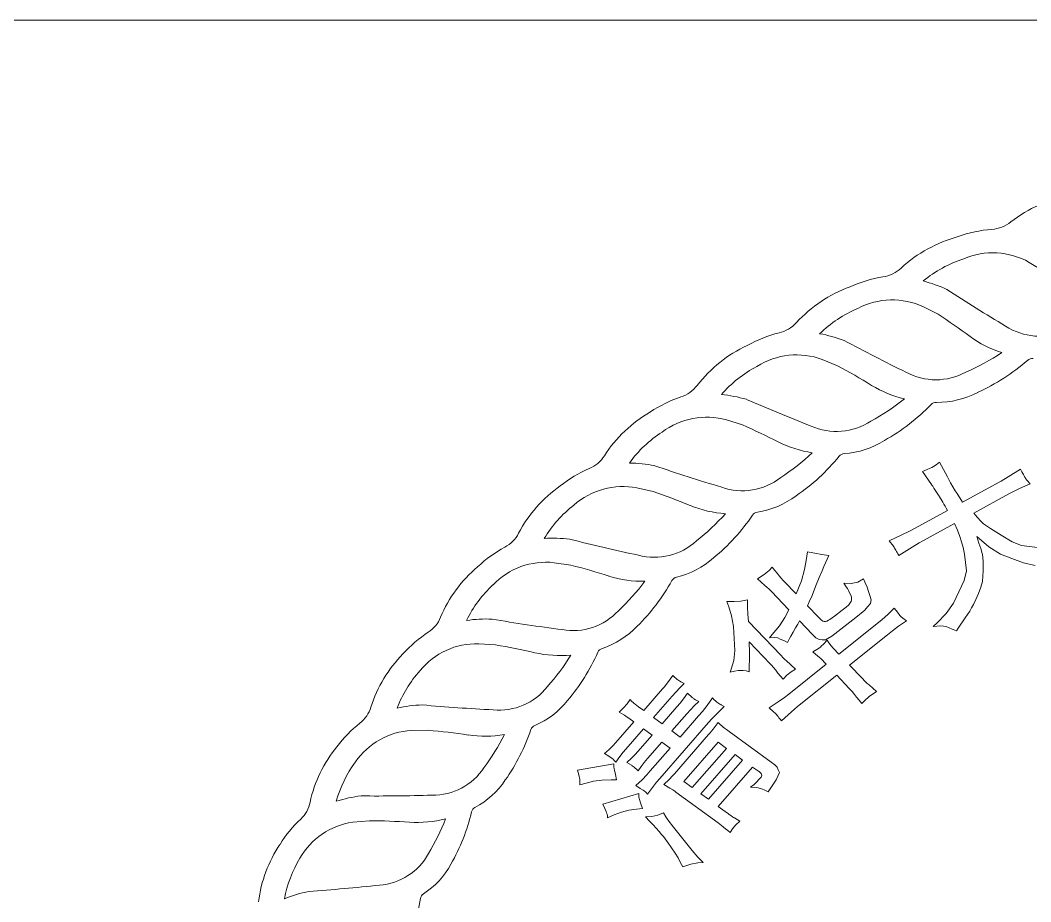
# Model space of a CAD drawing. Header units: millimetres. Extents: x 5 to 599, y 5 to 425.
# Drawn here: x 553.87 to 562.05, y 257.73 to 264.87 of the extents above; entities that cross this region are included whole.
import ezdxf

# ---------------------------------------------------------------- set-up
doc = ezdxf.new("R2010")
doc.units = ezdxf.units.MM
doc.linetypes.add('XKITLINE00', pattern=[0])
doc.layers.add('OtherObjectType', color=1, linetype='Continuous', lineweight=0)

# ---------------------------------------------------------------- blocks, each defined once
blk = doc.blocks.new('*A3')
at = {"layer": 'OtherObjectType', "color": 7, "linetype": 'XKITLINE00', "lineweight": 0}
blk.add_line((539.9, 264.8665), (593.9691, 264.8665), dxfattribs=at)
at = {"layer": 'OtherObjectType', "color": 6, "linetype": 'XKITLINE00', "lineweight": 0}
for p, q in [((562.0329, 262.9074), (562.1459, 262.8379)), ((561.1762, 262.5479), (561.2955, 262.4876)), ((560.3572, 262.1216), (560.4817, 262.071)), ((559.582, 261.6318), (559.7109, 261.5913)), ((561.2787, 261.2692), (561.3066, 261.2904)), ((561.3066, 261.2904), (561.3066, 261.2904)), ((561.3066, 261.2904), (561.3709, 261.172)), ((561.169, 261.2152), (561.2053, 261.23)), ((561.2413, 261.1104), (561.169, 261.2152)), ((561.169, 261.2152), (561.169, 261.2152)), ((561.2053, 261.23), (561.2305, 261.2408)), ((561.2305, 261.2408), (561.2443, 261.2479)), ((561.2443, 261.2479), (561.2582, 261.2551)), ((561.2582, 261.2551), (561.2787, 261.2692)), ((561.861, 261.1717), (561.9618, 261.2338)), ((561.9618, 261.2338), (561.9727, 261.2136)), ((561.9727, 261.2136), (561.9809, 261.1988)), ((561.9809, 261.1988), (561.9857, 261.1894)), ((561.2447, 261.1052), (561.2413, 261.1104)), ((561.2413, 261.1104), (561.2413, 261.1104)), ((561.3709, 261.172), (561.3709, 261.172)), ((561.3709, 261.172), (561.3813, 261.151)), ((561.3813, 261.151), (561.3958, 261.1243)), ((561.3958, 261.1243), (561.4151, 261.0917)), ((561.4924, 260.9666), (561.7959, 261.1324)), ((561.7959, 261.1324), (561.8058, 261.1379)), ((561.7959, 261.1324), (561.7959, 261.1324)), ((561.8058, 261.1379), (561.861, 261.1717)), ((562.039, 261.1162), (561.9528, 261.0765)), ((561.9857, 261.1894), (561.991, 261.18)), ((561.991, 261.18), (561.9952, 261.172)), ((561.9952, 261.172), (561.999, 261.1655)), ((561.999, 261.1655), (562.0028, 261.1591)), ((562.0028, 261.1591), (562.0159, 261.1427)), ((562.0159, 261.1427), (562.039, 261.1162)), ((558.8565, 261.0823), (558.9888, 261.0522)), ((561.2511, 261.0953), (561.2447, 261.1052)), ((561.2604, 261.0811), (561.2511, 261.0953)), ((561.2931, 261.0312), (561.2604, 261.0811)), ((561.2604, 261.0811), (561.2604, 261.0811)), ((561.3162, 260.9947), (561.2931, 261.0312)), ((561.2931, 261.0312), (561.2931, 261.0312)), ((561.4151, 261.0917), (561.4341, 261.0592)), ((561.4341, 261.0592), (561.4482, 261.0362)), ((561.4482, 261.0362), (561.4572, 261.0226)), ((561.8676, 261.0335), (561.5838, 260.8784)), ((561.8957, 261.0488), (561.8676, 261.0335)), ((561.8676, 261.0335), (561.8676, 261.0335)), ((561.9528, 261.0765), (561.8957, 261.0488)), ((561.3323, 260.9682), (561.3162, 260.9947)), ((561.3419, 260.952), (561.3323, 260.9682)), ((561.3516, 260.9356), (561.3419, 260.952)), ((561.4572, 261.0226), (561.4572, 261.0226)), ((561.4572, 261.0226), (561.4924, 260.9666)), ((561.4924, 260.9666), (561.4924, 260.9666)), ((561.4924, 260.9666), (561.4924, 260.9666)), ((561.0796, 260.741), (561.3711, 260.9002)), ((561.361, 260.9184), (561.3516, 260.9356)), ((561.3711, 260.9002), (561.361, 260.9184)), ((561.3711, 260.9002), (561.3711, 260.9002)), ((561.5838, 260.8784), (561.5838, 260.8784)), ((561.5838, 260.8784), (561.5968, 260.8619)), ((561.4277, 260.7931), (561.1477, 260.6399)), ((561.4518, 260.7396), (561.4277, 260.7931)), ((561.4277, 260.7931), (561.4277, 260.7931)), ((561.5968, 260.8619), (561.6151, 260.8415)), ((561.6151, 260.8415), (561.6386, 260.8169)), ((561.6386, 260.8169), (561.6621, 260.7924)), ((561.6621, 260.7924), (561.718, 260.7532)), ((560.8998, 260.6535), (561.0023, 260.7022)), ((561.0023, 260.7022), (561.0623, 260.7315)), ((561.0623, 260.7315), (561.0796, 260.741)), ((561.0796, 260.741), (561.0796, 260.741)), ((561.4705, 260.6904), (561.4518, 260.7396)), ((561.718, 260.7532), (561.806, 260.6994)), ((561.806, 260.6994), (561.8941, 260.6456)), ((560.9326, 260.6113), (560.8998, 260.6535)), ((560.8998, 260.6535), (560.8998, 260.6535)), ((561.1419, 260.6368), (561.0852, 260.6021)), ((561.1477, 260.6399), (561.1419, 260.6368)), ((561.1477, 260.6399), (561.1477, 260.6399)), ((561.4842, 260.6456), (561.4705, 260.6904)), ((561.4978, 260.6009), (561.4842, 260.6456)), ((561.7047, 260.6065), (561.6089, 260.6892)), ((561.6089, 260.6892), (561.6171, 260.6611)), ((561.6171, 260.6611), (561.6252, 260.6359)), ((561.6252, 260.6359), (561.633, 260.6142)), ((561.8941, 260.6456), (561.9707, 260.6151)), ((560.2259, 260.4937), (560.2373, 260.5639)), ((560.2373, 260.5639), (560.2373, 260.5639)), ((560.2373, 260.5639), (560.2964, 260.5529)), ((560.2964, 260.5529), (560.3538, 260.5437)), ((560.3538, 260.5437), (560.4093, 260.5366)), ((560.4093, 260.5366), (560.3699, 260.4475)), ((560.4093, 260.5366), (560.4093, 260.5366)), ((560.9346, 260.6083), (560.9326, 260.6113)), ((560.9326, 260.6113), (560.9326, 260.6113)), ((560.9382, 260.6025), (560.9346, 260.6083)), ((560.943, 260.5941), (560.9382, 260.6025)), ((560.948, 260.5856), (560.943, 260.5941)), ((560.9528, 260.5773), (560.948, 260.5856)), ((560.9581, 260.5688), (560.9528, 260.5773)), ((560.9629, 260.5604), (560.9581, 260.5688)), ((560.9693, 260.5494), (560.9629, 260.5604)), ((560.977, 260.5359), (560.9693, 260.5494)), ((561.0852, 260.6021), (560.977, 260.5359)), ((561.5087, 260.5452), (561.4978, 260.6009)), ((561.5167, 260.4784), (561.5087, 260.5452)), ((561.633, 260.6142), (561.6406, 260.5921)), ((561.6406, 260.5921), (561.6461, 260.5737)), ((561.6461, 260.5737), (561.6499, 260.5589)), ((561.6499, 260.5589), (561.6535, 260.5439)), ((561.6535, 260.5439), (561.6563, 260.5194)), ((561.7991, 260.5473), (561.7047, 260.6065)), ((561.8921, 260.5116), (561.7991, 260.5473)), ((561.9707, 260.6151), (562.0356, 260.6076)), ((562.0356, 260.6076), (562.1004, 260.6001)), ((558.1863, 260.4772), (558.321, 260.4577)), ((560.2144, 260.4215), (560.2259, 260.4937)), ((560.2259, 260.4937), (560.2259, 260.4937)), ((561.5245, 260.4116), (561.5167, 260.4784)), ((561.6563, 260.5194), (561.6585, 260.4853)), ((561.6585, 260.4853), (561.6607, 260.4513)), ((561.9853, 260.476), (561.8921, 260.5116)), ((562.0804, 260.4557), (561.9853, 260.476)), ((559.8332, 260.3467), (559.8864, 260.3809)), ((559.8864, 260.3809), (559.9262, 260.4128)), ((559.9262, 260.4128), (559.9529, 260.4421)), ((559.9529, 260.4421), (559.974, 260.4147)), ((559.974, 260.4147), (559.9927, 260.3913)), ((559.9927, 260.3913), (560.0087, 260.372)), ((560.0087, 260.372), (560.0244, 260.3526)), ((560.1881, 260.3316), (560.2144, 260.4215)), ((560.3553, 260.4123), (560.333, 260.3582)), ((560.3699, 260.4475), (560.3553, 260.4123)), ((560.3699, 260.4475), (560.3699, 260.4475)), ((561.5069, 260.3322), (561.5245, 260.4116)), ((561.6603, 260.4123), (561.6569, 260.3685)), ((561.6607, 260.4513), (561.6603, 260.4123)), ((559.8936, 260.2934), (559.8332, 260.3467)), ((559.8332, 260.3467), (559.8332, 260.3467)), ((559.9093, 260.2802), (559.8936, 260.2934)), ((559.8936, 260.2934), (559.8936, 260.2934)), ((560.0244, 260.3526), (560.0383, 260.3369)), ((560.0383, 260.3369), (560.0499, 260.3251)), ((560.0499, 260.3251), (560.0499, 260.3251)), ((560.0499, 260.3251), (560.1469, 260.224)), ((560.1469, 260.224), (560.1881, 260.3316)), ((560.333, 260.3582), (560.3038, 260.2853)), ((560.5513, 260.2824), (560.531, 260.3117)), ((560.531, 260.3117), (560.531, 260.3117)), ((560.531, 260.3117), (560.5907, 260.3093)), ((560.5907, 260.3093), (560.6441, 260.3208)), ((560.6441, 260.3208), (560.6911, 260.3467)), ((560.6911, 260.3467), (560.6911, 260.3467)), ((560.6911, 260.3467), (560.7054, 260.3141)), ((560.7054, 260.3141), (560.7054, 260.3141)), ((560.7054, 260.3141), (560.7196, 260.2789)), ((561.4635, 260.2404), (561.5069, 260.3322)), ((561.6539, 260.3248), (561.6418, 260.278)), ((561.6569, 260.3685), (561.6539, 260.3248)), ((559.9268, 260.2632), (559.9093, 260.2802)), ((559.9465, 260.2427), (559.9268, 260.2632)), ((560.0861, 260.097), (559.9465, 260.2427)), ((559.9465, 260.2427), (559.9465, 260.2427)), ((560.1469, 260.224), (560.1469, 260.224)), ((560.2745, 260.2124), (560.2524, 260.1602)), ((560.3038, 260.2853), (560.2745, 260.2124)), ((560.5605, 260.2688), (560.5513, 260.2824)), ((560.5513, 260.2824), (560.5513, 260.2824)), ((560.5696, 260.2525), (560.5605, 260.2688)), ((560.579, 260.2335), (560.5696, 260.2525)), ((560.5883, 260.2146), (560.579, 260.2335)), ((560.5933, 260.1994), (560.5883, 260.2146)), ((560.7196, 260.2789), (560.7323, 260.2444)), ((560.7323, 260.2444), (560.7431, 260.2105)), ((560.7431, 260.2105), (560.754, 260.1765)), ((561.4199, 260.1486), (561.4635, 260.2404)), ((561.6206, 260.228), (561.5995, 260.178)), ((561.6418, 260.278), (561.6206, 260.228)), ((559.5998, 260.1202), (559.5859, 260.1635)), ((559.5859, 260.1635), (559.5859, 260.1635)), ((559.5859, 260.1635), (559.6436, 260.1627)), ((559.6436, 260.1627), (559.6992, 260.1669)), ((559.6992, 260.1669), (559.7532, 260.1761)), ((559.7532, 260.1761), (559.7524, 260.1196)), ((560.2524, 260.1602), (560.2379, 260.1288)), ((560.2379, 260.1288), (560.2379, 260.1288)), ((560.2379, 260.1288), (560.3263, 260.0365)), ((560.5505, 260.1179), (560.5716, 260.1369)), ((560.5716, 260.1369), (560.5808, 260.1503)), ((560.5808, 260.1503), (560.5905, 260.1637)), ((560.5905, 260.1637), (560.5949, 260.1762)), ((560.5939, 260.1877), (560.5933, 260.1994)), ((560.5949, 260.1762), (560.5939, 260.1877)), ((560.7476, 260.1463), (560.7243, 260.1202)), ((560.754, 260.1765), (560.7476, 260.1463)), ((561.3608, 260.0654), (561.4199, 260.1486)), ((561.5812, 260.1397), (561.5657, 260.1128)), ((561.5995, 260.178), (561.5812, 260.1397)), ((559.6235, 260.0472), (559.5998, 260.1202)), ((559.5998, 260.1202), (559.5998, 260.1202)), ((559.6383, 259.962), (559.6235, 260.0472)), ((559.7524, 260.1196), (559.7548, 260.0612)), ((559.7548, 260.0612), (559.7599, 260.0011)), ((560.0555, 260.034), (560.0861, 260.097)), ((560.0861, 260.097), (560.0861, 260.097)), ((560.4197, 260.0178), (560.4565, 260.0451)), ((560.4565, 260.0451), (560.518, 260.093)), ((560.518, 260.093), (560.5505, 260.1179)), ((560.7008, 260.0939), (560.629, 260.034)), ((560.7243, 260.1202), (560.7008, 260.0939)), ((560.8424, 260.0176), (560.8888, 260.0592)), ((560.8888, 260.0592), (560.9388, 260.1084)), ((560.9388, 260.1084), (560.9543, 260.0898)), ((560.9543, 260.0898), (560.9653, 260.0762)), ((560.9653, 260.0762), (560.9723, 260.0675)), ((560.9723, 260.0675), (560.9796, 260.0588)), ((560.9796, 260.0588), (560.986, 260.051)), ((560.986, 260.051), (560.9916, 260.0443)), ((561.2865, 259.9907), (561.3608, 260.0654)), ((561.5504, 260.086), (561.5145, 260.0305)), ((561.5657, 260.1128), (561.5504, 260.086)), ((559.7599, 260.0011), (559.7599, 260.0011)), ((559.7599, 260.0011), (560.0212, 259.7284)), ((559.9507, 259.8961), (560.0104, 259.9671)), ((560.0104, 259.9671), (560.0555, 260.034)), ((560.1582, 259.9805), (560.1415, 259.95)), ((560.1719, 260.0078), (560.1582, 259.9805)), ((560.2793, 259.8956), (560.1719, 260.0078)), ((560.1719, 260.0078), (560.1719, 260.0078)), ((560.3263, 260.0365), (560.3263, 260.0365)), ((560.3263, 260.0365), (560.3474, 260.0146)), ((560.3474, 260.0146), (560.3631, 260.0034)), ((560.3631, 260.0034), (560.3735, 260.0024)), ((560.3735, 260.0024), (560.3842, 260.0014)), ((560.3842, 260.0014), (560.3954, 260.0043)), ((560.3954, 260.0043), (560.4075, 260.0111)), ((560.4075, 260.0111), (560.4197, 260.0178)), ((560.492, 259.7379), (560.7996, 259.9834)), ((560.629, 260.034), (560.5087, 259.9404)), ((560.7996, 259.9834), (560.8424, 260.0176)), ((560.7996, 259.9834), (560.7996, 259.9834)), ((560.9755, 259.9627), (560.9245, 259.9254)), ((561.0388, 260.0061), (560.9755, 259.9627)), ((560.9916, 260.0443), (560.9974, 260.0377)), ((560.9974, 260.0377), (561.0033, 260.0325)), ((561.0033, 260.0325), (561.0095, 260.0289)), ((561.0095, 260.0289), (561.0095, 260.0289)), ((561.0095, 260.0289), (561.0388, 260.0061)), ((561.0388, 260.0061), (561.0388, 260.0061)), ((561.2558, 259.9603), (561.2865, 259.9907)), ((561.317, 259.965), (561.2558, 259.9603)), ((561.2865, 259.9907), (561.2865, 259.9907)), ((561.3598, 259.9618), (561.317, 259.965)), ((561.5145, 260.0305), (561.4584, 259.9468)), ((559.644, 259.8649), (559.6383, 259.962)), ((559.9294, 259.8703), (559.9507, 259.8961)), ((559.9507, 259.8961), (559.9507, 259.8961)), ((560.1018, 259.882), (560.0913, 259.8647)), ((560.1216, 259.916), (560.1018, 259.882)), ((560.1415, 259.95), (560.1216, 259.916)), ((560.3054, 259.8685), (560.2793, 259.8956)), ((560.2793, 259.8956), (560.2793, 259.8956)), ((560.4334, 259.8814), (560.3828, 259.8524)), ((560.5087, 259.9404), (560.4334, 259.8814)), ((560.8854, 259.8942), (560.5776, 259.6487)), ((560.9245, 259.9254), (560.8854, 259.8942)), ((560.8854, 259.8942), (560.8854, 259.8942)), ((561.2558, 259.9603), (561.2558, 259.9603)), ((561.3849, 259.9511), (561.3598, 259.9618)), ((561.41, 259.9401), (561.3849, 259.9511)), ((561.4297, 259.9315), (561.41, 259.9401)), ((561.4442, 259.925), (561.4297, 259.9315)), ((561.4584, 259.9468), (561.4442, 259.925)), ((561.4442, 259.925), (561.4442, 259.925)), ((561.4584, 259.9468), (561.4584, 259.9468)), ((557.5765, 259.8211), (557.7125, 259.8124)), ((559.6494, 259.7678), (559.644, 259.8649)), ((559.9356, 259.6599), (559.7653, 259.8374)), ((559.7653, 259.8374), (559.7653, 259.8374)), ((559.7653, 259.8374), (559.7663, 259.8055)), ((559.7663, 259.8055), (559.7671, 259.7793)), ((559.9676, 259.8717), (559.9294, 259.8703)), ((559.9294, 259.8703), (559.9294, 259.8703)), ((559.9971, 259.8681), (559.9676, 259.8717)), ((560.0176, 259.8594), (559.9971, 259.8681)), ((560.0383, 259.8506), (560.0176, 259.8594)), ((560.0572, 259.8416), (560.0383, 259.8506)), ((560.075, 259.8324), (560.0572, 259.8416)), ((560.0907, 259.8642), (560.075, 259.8324)), ((560.075, 259.8324), (560.075, 259.8324)), ((560.0913, 259.8647), (560.0907, 259.8642)), ((560.0907, 259.8642), (560.0907, 259.8642)), ((560.3311, 259.8545), (560.3054, 259.8685)), ((560.3571, 259.8535), (560.3311, 259.8545)), ((560.342, 259.7942), (560.3488, 259.8005)), ((560.3488, 259.8005), (560.3675, 259.8188)), ((560.3828, 259.8524), (560.3571, 259.8535)), ((560.3675, 259.8188), (560.3966, 259.8493)), ((560.3966, 259.8493), (560.4103, 259.8298)), ((560.4103, 259.8298), (560.4205, 259.8158)), ((560.4205, 259.8158), (560.4276, 259.8072)), ((560.4276, 259.8072), (560.4342, 259.7986)), ((559.6413, 259.685), (559.6494, 259.7678)), ((559.7671, 259.7793), (559.7675, 259.7588)), ((559.7675, 259.7588), (559.7681, 259.7382)), ((559.7681, 259.7382), (559.7679, 259.7127)), ((560.0212, 259.7284), (560.0212, 259.7284)), ((560.0212, 259.7284), (560.0421, 259.7066)), ((560.2803, 259.7564), (560.3145, 259.7754)), ((560.3227, 259.7203), (560.2803, 259.7564)), ((560.2803, 259.7564), (560.2803, 259.7564)), ((560.3145, 259.7754), (560.335, 259.7879)), ((560.345, 259.7011), (560.3227, 259.7203)), ((560.3227, 259.7203), (560.3227, 259.7203)), ((560.3227, 259.7203), (560.3227, 259.7203)), ((560.335, 259.7879), (560.342, 259.7942)), ((560.4342, 259.7986), (560.4414, 259.7909)), ((560.4414, 259.7909), (560.4483, 259.7835)), ((560.4483, 259.7835), (560.4483, 259.7835)), ((560.4483, 259.7835), (560.492, 259.7379)), ((560.492, 259.7379), (560.492, 259.7379)), ((560.492, 259.7379), (560.492, 259.7379)), ((559.6199, 259.6166), (559.6413, 259.685)), ((559.7663, 259.6518), (559.7659, 259.6319)), ((559.7671, 259.6822), (559.7663, 259.6518)), ((559.7679, 259.7127), (559.7671, 259.6822)), ((559.9469, 259.6481), (559.9356, 259.6599)), ((559.9356, 259.6599), (559.9356, 259.6599)), ((559.9617, 259.6304), (559.9469, 259.6481)), ((560.0421, 259.7066), (560.057, 259.6919)), ((560.057, 259.6919), (560.0652, 259.6847)), ((560.0652, 259.6847), (560.0652, 259.6847)), ((560.0652, 259.6847), (560.1409, 259.6156)), ((560.0853, 259.4135), (560.3886, 259.6556)), ((560.3886, 259.6556), (560.345, 259.7011)), ((560.345, 259.7011), (560.345, 259.7011)), ((560.345, 259.7011), (560.345, 259.7011)), ((560.3886, 259.6556), (560.3886, 259.6556)), ((560.3886, 259.6556), (560.3886, 259.6556)), ((560.5776, 259.6487), (560.5776, 259.6487)), ((560.5776, 259.6487), (560.5776, 259.6487)), ((560.5776, 259.6487), (560.6795, 259.5426)), ((559.1042, 259.5063), (559.1468, 259.5651)), ((559.1468, 259.5651), (559.1619, 259.551)), ((559.612, 259.5909), (559.6199, 259.6166)), ((559.6476, 259.5993), (559.612, 259.5909)), ((559.612, 259.5909), (559.612, 259.5909)), ((559.6199, 259.6166), (559.6199, 259.6166)), ((559.6755, 259.604), (559.6476, 259.5993)), ((559.6964, 259.6049), (559.6755, 259.604)), ((559.7173, 259.6058), (559.6964, 259.6049)), ((559.7406, 259.602), (559.7173, 259.6058)), ((559.7669, 259.5937), (559.7406, 259.602)), ((559.7659, 259.6319), (559.7659, 259.6226)), ((559.7659, 259.6226), (559.7659, 259.6226)), ((559.7659, 259.6226), (559.7669, 259.5937)), ((559.7669, 259.5937), (559.7669, 259.5937)), ((559.9802, 259.6071), (559.9617, 259.6304)), ((559.9987, 259.584), (559.9802, 259.6071)), ((560.0186, 259.5599), (559.9987, 259.584)), ((560.0399, 259.5349), (560.0186, 259.5599)), ((560.0708, 259.5666), (560.0399, 259.5349)), ((560.1048, 259.5935), (560.0708, 259.5666)), ((560.1409, 259.6156), (560.1048, 259.5935)), ((560.1409, 259.6156), (560.1409, 259.6156)), ((560.4742, 259.5663), (560.1709, 259.3244)), ((560.576, 259.4603), (560.4742, 259.5663)), ((560.4742, 259.5663), (560.4742, 259.5663)), ((560.4742, 259.5663), (560.4742, 259.5663)), ((559.0763, 259.4698), (559.1042, 259.5063)), ((559.1619, 259.551), (559.1717, 259.5417)), ((559.1717, 259.5417), (559.1771, 259.5372)), ((559.1771, 259.5372), (559.1824, 259.5327)), ((559.1824, 259.5327), (559.1888, 259.5282)), ((559.1888, 259.5282), (559.1962, 259.5232)), ((559.1962, 259.5232), (559.2036, 259.5185)), ((559.2036, 259.5185), (559.2093, 259.5152)), ((559.2404, 259.4988), (559.2036, 259.4637)), ((559.2093, 259.5152), (559.2129, 259.5137)), ((559.2129, 259.5137), (559.2129, 259.5137)), ((559.2129, 259.5137), (559.2404, 259.4988)), ((559.2404, 259.4988), (559.2404, 259.4988)), ((560.6795, 259.5426), (560.6795, 259.5426)), ((560.6795, 259.5426), (560.7022, 259.5186)), ((560.7022, 259.5186), (560.7208, 259.5005)), ((560.7208, 259.5005), (560.7357, 259.4878)), ((560.7357, 259.4878), (560.7357, 259.4878)), ((560.7357, 259.4878), (560.7974, 259.4336)), ((558.9116, 259.2814), (559.0638, 259.4554)), ((559.143, 259.3978), (558.9903, 259.2239)), ((559.0638, 259.4554), (559.0763, 259.4698)), ((559.0638, 259.4554), (559.0638, 259.4554)), ((559.1711, 259.4301), (559.143, 259.3978)), ((559.143, 259.3978), (559.143, 259.3978)), ((559.2036, 259.4637), (559.1711, 259.4301)), ((559.2348, 259.3763), (559.2663, 259.4207)), ((559.2663, 259.4207), (559.2806, 259.4082)), ((559.2806, 259.4082), (559.2908, 259.399)), ((559.2908, 259.399), (559.2971, 259.3933)), ((559.2971, 259.3933), (559.3035, 259.3875)), ((560.0525, 259.3876), (560.0853, 259.4135)), ((560.0853, 259.4135), (560.0853, 259.4135)), ((560.5861, 259.4497), (560.576, 259.4603)), ((560.576, 259.4603), (560.576, 259.4603)), ((560.5999, 259.4336), (560.5861, 259.4497)), ((560.6176, 259.4119), (560.5999, 259.4336)), ((560.6351, 259.3903), (560.6176, 259.4119)), ((560.6554, 259.366), (560.6351, 259.3903)), ((560.7381, 259.3943), (560.7277, 259.3855)), ((560.7486, 259.4032), (560.7381, 259.3943)), ((560.7682, 259.4164), (560.7486, 259.4032)), ((560.7974, 259.4336), (560.7682, 259.4164)), ((560.7974, 259.4336), (560.7974, 259.4336)), ((558.7475, 259.3016), (558.7768, 259.3352)), ((558.7768, 259.3352), (558.8019, 259.3695)), ((558.8019, 259.3695), (558.8154, 259.3552)), ((558.8154, 259.3552), (558.8264, 259.3449)), ((558.8264, 259.3449), (558.8346, 259.3382)), ((558.8346, 259.3382), (558.8429, 259.3315)), ((558.8429, 259.3315), (558.8551, 259.3224)), ((558.8551, 259.3224), (558.8708, 259.3109)), ((558.8708, 259.3109), (558.8708, 259.3109)), ((558.8708, 259.3109), (558.9116, 259.2814)), ((559.0604, 259.1729), (559.1813, 259.3108)), ((559.1813, 259.3108), (559.2067, 259.3397)), ((559.1813, 259.3108), (559.1813, 259.3108)), ((559.2067, 259.3397), (559.2348, 259.3763)), ((559.3214, 259.3195), (559.2896, 259.2865)), ((559.3035, 259.3875), (559.3089, 259.3829)), ((559.3089, 259.3829), (559.3127, 259.3794)), ((559.3127, 259.3794), (559.3167, 259.3759)), ((559.3167, 259.3759), (559.3314, 259.3672)), ((559.3569, 259.3531), (559.3214, 259.3195)), ((559.3314, 259.3672), (559.3569, 259.3531)), ((559.3878, 259.2744), (559.4256, 259.3224)), ((559.4256, 259.3224), (559.4694, 259.3824)), ((559.4694, 259.3824), (559.4829, 259.3682)), ((559.4829, 259.3682), (559.4927, 259.3587)), ((559.4927, 259.3587), (559.4981, 259.354)), ((559.4981, 259.354), (559.504, 259.3492)), ((559.504, 259.3492), (559.5114, 259.3439)), ((559.5644, 259.3134), (559.5062, 259.2569)), ((559.5114, 259.3439), (559.5202, 259.3379)), ((559.5202, 259.3379), (559.5293, 259.332)), ((559.5293, 259.332), (559.5353, 259.3285)), ((559.5353, 259.3285), (559.5379, 259.3276)), ((559.5379, 259.3276), (559.5379, 259.3276)), ((559.5379, 259.3276), (559.5644, 259.3134)), ((559.5644, 259.3134), (559.5644, 259.3134)), ((559.9276, 259.3017), (559.9999, 259.3503)), ((559.9999, 259.3503), (560.0525, 259.3876)), ((560.1564, 259.3127), (560.1082, 259.2709)), ((560.1709, 259.3244), (560.1564, 259.3127)), ((560.1709, 259.3244), (560.1709, 259.3244)), ((560.6787, 259.3391), (560.6554, 259.366)), ((560.7078, 259.3671), (560.6787, 259.3391)), ((560.7277, 259.3855), (560.7078, 259.3671)), ((558.7135, 259.2686), (558.7475, 259.3016)), ((558.7503, 259.2471), (558.7135, 259.2686)), ((558.7135, 259.2686), (558.7135, 259.2686)), ((558.7577, 259.2429), (558.7503, 259.2471)), ((558.7503, 259.2471), (558.7503, 259.2471)), ((558.7712, 259.2336), (558.7577, 259.2429)), ((558.7905, 259.2193), (558.7712, 259.2336)), ((558.9116, 259.2814), (558.9116, 259.2814)), ((558.9116, 259.2814), (558.9116, 259.2814)), ((559.2611, 259.2543), (559.1394, 259.1153)), ((559.2061, 259.0667), (559.3565, 259.2388)), ((559.2896, 259.2865), (559.2611, 259.2543)), ((559.2611, 259.2543), (559.2611, 259.2543)), ((559.3565, 259.2388), (559.3878, 259.2744)), ((559.3565, 259.2388), (559.3565, 259.2388)), ((559.5062, 259.2569), (559.4638, 259.2135)), ((559.9607, 259.2736), (559.9276, 259.3017)), ((559.9794, 259.2574), (559.9607, 259.2736)), ((559.9832, 259.2527), (559.9794, 259.2574)), ((559.9873, 259.248), (559.9832, 259.2527)), ((559.9927, 259.2409), (559.9873, 259.248)), ((559.9997, 259.2317), (559.9927, 259.2409)), ((560.0067, 259.2223), (559.9997, 259.2317)), ((560.1082, 259.2709), (560.0266, 259.1987)), ((558.6852, 259.0229), (558.8314, 259.1897)), ((558.8314, 259.1897), (558.7905, 259.2193)), ((558.7905, 259.2193), (558.7905, 259.2193)), ((558.8314, 259.1897), (558.8314, 259.1897)), ((558.8314, 259.1897), (558.8314, 259.1897)), ((558.9903, 259.2239), (558.9903, 259.2239)), ((558.9903, 259.2239), (558.9903, 259.2239)), ((558.9903, 259.2239), (559.0604, 259.1729)), ((559.4375, 259.1832), (559.0415, 258.7313)), ((559.0604, 259.1729), (559.0604, 259.1729)), ((559.0604, 259.1729), (559.0604, 259.1729)), ((559.4638, 259.2135), (559.4375, 259.1832)), ((559.4375, 259.1832), (559.4375, 259.1832)), ((559.4732, 259.1304), (559.5142, 259.1845)), ((559.5142, 259.1845), (559.5317, 259.1675)), ((559.5317, 259.1675), (559.5457, 259.1547)), ((559.5457, 259.1547), (559.5564, 259.1464)), ((559.5564, 259.1464), (559.567, 259.138)), ((560.0156, 259.2113), (560.0067, 259.2223)), ((560.0266, 259.1987), (560.0156, 259.2113)), ((557.0318, 259.1191), (557.1681, 259.1212)), ((558.9104, 259.1322), (558.7659, 258.9674)), ((558.865, 258.9495), (558.9801, 259.0812)), ((558.9801, 259.0812), (558.9104, 259.1322)), ((558.9104, 259.1322), (558.9104, 259.1322)), ((558.9104, 259.1322), (558.9104, 259.1322)), ((558.9801, 259.0812), (558.9801, 259.0812)), ((558.9801, 259.0812), (558.9801, 259.0812)), ((559.1394, 259.1153), (559.1394, 259.1153)), ((559.1394, 259.1153), (559.1394, 259.1153)), ((559.1394, 259.1153), (559.2061, 259.0667)), ((559.1603, 258.7697), (559.4371, 259.0858)), ((559.2061, 259.0667), (559.2061, 259.0667)), ((559.2061, 259.0667), (559.2061, 259.0667)), ((559.4371, 259.0858), (559.4473, 259.0974)), ((559.4371, 259.0858), (559.4371, 259.0858)), ((559.4473, 259.0974), (559.4732, 259.1304)), ((559.567, 259.138), (559.5833, 259.1261)), ((559.5833, 259.1261), (559.6046, 259.1106)), ((559.6046, 259.1106), (559.6046, 259.1106)), ((559.6046, 259.1106), (559.9435, 258.8637)), ((558.6316, 258.9659), (558.6619, 258.9962)), ((558.6619, 258.9962), (558.6852, 259.0229)), ((558.6852, 259.0229), (558.6852, 259.0229)), ((559.0594, 259.0237), (558.9439, 258.892)), ((559.1259, 258.9751), (559.0594, 259.0237)), ((559.0594, 259.0237), (559.0594, 259.0237)), ((559.0594, 259.0237), (559.0594, 259.0237)), ((559.5136, 259.0251), (559.236, 258.708)), ((559.5815, 258.974), (559.5136, 259.0251)), ((558.5946, 258.9321), (558.6316, 258.9659)), ((558.6287, 258.9106), (558.5946, 258.9321)), ((558.5946, 258.9321), (558.5946, 258.9321)), ((558.6565, 258.894), (558.6287, 258.9106)), ((558.6287, 258.9106), (558.6287, 258.9106)), ((558.6287, 258.9106), (558.6287, 258.9106)), ((558.7183, 258.9088), (558.6864, 258.8637)), ((558.7451, 258.9434), (558.7183, 258.9088)), ((558.7659, 258.9674), (558.7451, 258.9434)), ((558.7659, 258.9674), (558.7659, 258.9674)), ((558.8142, 258.8954), (558.8439, 258.9255)), ((558.8439, 258.9255), (558.865, 258.9495)), ((558.865, 258.9495), (558.865, 258.9495)), ((558.9654, 258.7919), (559.1259, 258.9751)), ((559.1259, 258.9751), (559.1259, 258.9751)), ((559.1259, 258.9751), (559.1259, 258.9751)), ((559.3047, 258.6578), (559.5815, 258.974)), ((559.6522, 258.924), (559.3748, 258.6069)), ((559.7125, 258.8786), (559.6522, 258.924)), ((558.3748, 258.7972), (558.6705, 258.8498)), ((558.6637, 258.8875), (558.6565, 258.894)), ((558.6565, 258.894), (558.6565, 258.894)), ((558.6737, 258.8773), (558.6637, 258.8875)), ((558.6705, 258.8498), (558.6705, 258.8498)), ((558.6705, 258.8498), (558.6713, 258.8256)), ((558.6713, 258.8256), (558.6729, 258.8083)), ((558.6864, 258.8637), (558.6737, 258.8773)), ((558.7752, 258.8596), (558.8142, 258.8954)), ((558.8121, 258.8394), (558.7752, 258.8596)), ((558.7752, 258.8596), (558.7752, 258.8596)), ((558.8146, 258.8377), (558.8121, 258.8394)), ((558.8121, 258.8394), (558.8121, 258.8394)), ((558.8192, 258.834), (558.8146, 258.8377)), ((558.8264, 258.8283), (558.8192, 258.834)), ((558.8334, 258.8225), (558.8264, 258.8283)), ((558.8397, 258.8175), (558.8334, 258.8225)), ((558.8453, 258.8128), (558.8397, 258.8175)), ((558.8909, 258.8277), (558.8678, 258.7941)), ((558.9162, 258.8603), (558.8909, 258.8277)), ((558.9439, 258.892), (558.9162, 258.8603)), ((558.9439, 258.892), (558.9439, 258.892)), ((559.4357, 258.5625), (559.7125, 258.8786)), ((559.7936, 258.8235), (559.5146, 258.505)), ((559.8418, 258.79), (559.7936, 258.8235)), ((559.7936, 258.8235), (559.7936, 258.8235)), ((559.7936, 258.8235), (559.7936, 258.8235)), ((559.9435, 258.8637), (559.9435, 258.8637)), ((559.9435, 258.8637), (559.9728, 258.8424)), ((559.9728, 258.8424), (559.9919, 258.8215)), ((559.9919, 258.8215), (560.0013, 258.8012)), ((558.3867, 258.7615), (558.3748, 258.7972)), ((558.3748, 258.7972), (558.3748, 258.7972)), ((558.3941, 258.7225), (558.3867, 258.7615)), ((558.6729, 258.8083), (558.6749, 258.7978)), ((558.6749, 258.7978), (558.6749, 258.7978)), ((558.6749, 258.7978), (558.6832, 258.7632)), ((558.6832, 258.7632), (558.6832, 258.7632)), ((558.6832, 258.7632), (558.6832, 258.7632)), ((558.6832, 258.7632), (558.6924, 258.7209)), ((558.8507, 258.8083), (558.8453, 258.8128)), ((558.8583, 258.802), (558.8507, 258.8083)), ((558.8678, 258.7941), (558.8583, 258.802)), ((558.8989, 258.7207), (558.9379, 258.7603)), ((558.9379, 258.7603), (558.9654, 258.7919)), ((558.9654, 258.7919), (558.9654, 258.7919)), ((559.1173, 258.7237), (559.1452, 258.7525)), ((559.1452, 258.7525), (559.1603, 258.7697)), ((559.1603, 258.7697), (559.1603, 258.7697)), ((559.8424, 258.7895), (559.8418, 258.79)), ((559.8418, 258.79), (559.8418, 258.79)), ((559.8458, 258.7868), (559.8424, 258.7895)), ((559.8436, 258.7224), (559.8615, 258.7412)), ((559.8515, 258.782), (559.8458, 258.7868)), ((559.8573, 258.7773), (559.8515, 258.782)), ((559.8617, 258.7709), (559.8573, 258.7773)), ((559.8615, 258.7412), (559.8685, 258.7547)), ((559.8651, 258.7628), (559.8617, 258.7709)), ((559.8685, 258.7547), (559.8651, 258.7628)), ((560.0106, 258.7808), (559.983, 258.721)), ((560.0013, 258.8012), (560.0106, 258.7808)), ((558.3961, 258.6803), (558.3941, 258.7225)), ((558.4472, 258.6939), (558.3961, 258.6803)), ((558.3961, 258.6803), (558.3961, 258.6803)), ((558.5062, 258.7094), (558.4472, 258.6939)), ((558.4472, 258.6939), (558.4472, 258.6939)), ((558.5729, 258.718), (558.5062, 258.7094)), ((558.6474, 258.72), (558.5729, 258.718)), ((558.6924, 258.7209), (558.6474, 258.72)), ((558.6474, 258.72), (558.6474, 258.72)), ((558.6924, 258.7209), (558.6924, 258.7209)), ((558.6924, 258.7209), (558.6924, 258.7209)), ((558.8485, 258.673), (558.8989, 258.7207)), ((558.8835, 258.6511), (558.8485, 258.673)), ((558.9825, 258.6587), (558.9435, 258.604)), ((559.0154, 258.7011), (558.9825, 258.6587)), ((559.0415, 258.7313), (559.0154, 258.7011)), ((559.0415, 258.7313), (559.0415, 258.7313)), ((559.0755, 258.6832), (559.1173, 258.7237)), ((559.1247, 258.6522), (559.0755, 258.6832)), ((559.0755, 258.6832), (559.0755, 258.6832)), ((559.236, 258.708), (559.3047, 258.6578)), ((559.7775, 258.6617), (559.8047, 258.6828)), ((559.8264, 258.6569), (559.7775, 258.6617)), ((559.8047, 258.6828), (559.8268, 258.7031)), ((559.8581, 258.6513), (559.8264, 258.6569)), ((559.8268, 258.7031), (559.8436, 258.7224)), ((559.983, 258.721), (559.9186, 258.622)), ((558.5811, 258.5238), (558.8716, 258.6089)), ((558.8716, 258.6089), (558.8716, 258.6089)), ((558.8716, 258.6089), (558.8724, 258.5927)), ((558.8724, 258.5927), (558.8736, 258.58)), ((558.8736, 258.58), (558.8756, 258.5708)), ((558.9027, 258.6392), (558.8835, 258.6511)), ((558.9064, 258.6377), (558.9027, 258.6392)), ((558.9162, 258.6306), (558.9064, 258.6377)), ((558.9285, 258.6193), (558.9162, 258.6306)), ((558.9435, 258.604), (558.9285, 258.6193)), ((559.1472, 258.6381), (559.1247, 258.6522)), ((559.1247, 258.6522), (559.1247, 258.6522)), ((559.1635, 258.6276), (559.1472, 258.6381)), ((559.1733, 258.6203), (559.1635, 258.6276)), ((559.5144, 258.3718), (559.1733, 258.6203)), ((559.1733, 258.6203), (559.1733, 258.6203)), ((559.3748, 258.6069), (559.4357, 258.5625)), ((559.873, 258.645), (559.8581, 258.6513)), ((559.8878, 258.6387), (559.873, 258.645)), ((559.9031, 258.6311), (559.8878, 258.6387)), ((559.9186, 258.622), (559.9031, 258.6311)), ((558.5978, 258.4882), (558.5811, 258.5238)), ((558.5811, 258.5238), (558.5811, 258.5238)), ((558.8756, 258.5708), (558.8774, 258.5617)), ((558.8774, 258.5617), (558.8865, 258.5342)), ((558.8865, 258.5342), (558.9029, 258.4884)), ((559.5146, 258.505), (559.5146, 258.505)), ((559.5146, 258.505), (559.5146, 258.505)), ((559.5146, 258.505), (559.5903, 258.4499)), ((558.6079, 258.4644), (558.5978, 258.4882)), ((558.6115, 258.453), (558.6079, 258.4644)), ((558.6151, 258.4414), (558.6115, 258.453)), ((558.6175, 258.4282), (558.6151, 258.4414)), ((558.6193, 258.4135), (558.6175, 258.4282)), ((558.6741, 258.4358), (558.6193, 258.4135)), ((558.6193, 258.4135), (558.6193, 258.4135)), ((558.731, 258.4586), (558.6741, 258.4358)), ((558.6741, 258.4358), (558.6741, 258.4358)), ((558.7909, 258.4741), (558.731, 258.4586)), ((558.8535, 258.4823), (558.7909, 258.4741)), ((558.9029, 258.4884), (558.8535, 258.4823)), ((558.8535, 258.4823), (558.8535, 258.4823)), ((558.9029, 258.4884), (558.9029, 258.4884)), ((558.9258, 258.4195), (558.9769, 258.4228)), ((558.9598, 258.3864), (558.9258, 258.4195)), ((558.9258, 258.4195), (558.9258, 258.4195)), ((558.9769, 258.4228), (559.0255, 258.4341)), ((559.0255, 258.4341), (559.0719, 258.4531)), ((559.0719, 258.4531), (559.0719, 258.4531)), ((559.0719, 258.4531), (559.0922, 258.4215)), ((559.0922, 258.4215), (559.0922, 258.4215)), ((559.0922, 258.4215), (559.1082, 258.3962)), ((559.5903, 258.4499), (559.5903, 258.4499)), ((559.5903, 258.4499), (559.5947, 258.4466)), ((559.5947, 258.4466), (559.6036, 258.4402)), ((559.6036, 258.4402), (559.6168, 258.4306)), ((559.6168, 258.4306), (559.6301, 258.4211)), ((559.6301, 258.4211), (559.6397, 258.4147)), ((559.6397, 258.4147), (559.6456, 258.4114)), ((559.6456, 258.4114), (559.6456, 258.4114)), ((559.6456, 258.4114), (559.6908, 258.3852)), ((556.5562, 258.3764), (556.6917, 258.3894)), ((558.97, 258.3755), (558.9598, 258.3864)), ((558.9598, 258.3864), (558.9598, 258.3864)), ((558.9875, 258.3563), (558.97, 258.3755)), ((559.0126, 258.3286), (558.9875, 258.3563)), ((559.0377, 258.3008), (559.0126, 258.3286)), ((559.1082, 258.3962), (559.154, 258.3365)), ((559.154, 258.3365), (559.2292, 258.2425)), ((559.5273, 258.3625), (559.5144, 258.3718)), ((559.5144, 258.3718), (559.5144, 258.3718)), ((559.5419, 258.3512), (559.5273, 258.3625)), ((559.558, 258.3378), (559.5419, 258.3512)), ((559.5739, 258.3245), (559.558, 258.3378)), ((559.6562, 258.3539), (559.6297, 258.3232)), ((559.6908, 258.3852), (559.6562, 258.3539)), ((559.6908, 258.3852), (559.6908, 258.3852)), ((559.057, 258.2782), (559.0377, 258.3008)), ((559.0709, 258.261), (559.057, 258.2782)), ((559.0845, 258.2435), (559.0709, 258.261)), ((559.5919, 258.3094), (559.5739, 258.3245)), ((559.6116, 258.2927), (559.5919, 258.3094)), ((559.6297, 258.3232), (559.6116, 258.2927)), ((559.1064, 258.2133), (559.0845, 258.2435)), ((559.1366, 258.1701), (559.1064, 258.2133)), ((559.1665, 258.127), (559.1366, 258.1701)), ((559.2292, 258.2425), (559.3045, 258.1482)), ((559.1904, 258.0881), (559.1665, 258.127)), ((559.2083, 258.0538), (559.1904, 258.0881)), ((559.3045, 258.1482), (559.3499, 258.0938)), ((559.3499, 258.0938), (559.3656, 258.0791)), ((559.2273, 258.0163), (559.2083, 258.0538)), ((559.2083, 258.0538), (559.2083, 258.0538)), ((559.293, 258.038), (559.2273, 258.0163)), ((559.2273, 258.0163), (559.2273, 258.0163)), ((559.3487, 258.0499), (559.293, 258.038)), ((559.3937, 258.052), (559.3487, 258.0499)), ((559.3656, 258.0791), (559.3656, 258.0791)), ((559.3656, 258.0791), (559.3937, 258.052)), ((559.3937, 258.052), (559.3937, 258.052))]:
    blk.add_line(p, q, dxfattribs=at)
for centre, radius, start, end in [((562.5729, 262.3421), 1.1276, 100.56182, 127.70159), ((561.8164, 262.1112), 1.0668, 94.66788, 109.72368), ((561.7129, 263.445), 0.2711, 273.52539, 308.95298), ((561.7521, 262.0348), 1.1204, 105.30567, 132.44545), ((561.8145, 261.9747), 1.0106, 108.01186, 129.28477), ((561.7389, 262.3852), 0.5993, 60.61671, 113.28259), ((560.81, 263.0565), 0.2695, 278.23335, 313.66094), ((561.02, 261.7411), 1.0626, 99.28601, 114.34181), ((560.9091, 261.729), 1.0616, 64.47993, 75.51773), ((560.9646, 261.6647), 1.1124, 110.11445, 137.25423), ((569.1919, 274.7226), 14.3559, 236.96855, 239.19957), ((560.9246, 262.0038), 0.5994, 65.17719, 117.84306), ((561.0338, 261.6089), 1.0034, 112.81738, 134.09029), ((559.9474, 262.5973), 0.2677, 283.00123, 318.42882), ((558.5315, 258.2521), 5.0575, 53.30666, 56.87231), ((560.2624, 261.3103), 1.0574, 103.94544, 119.00124), ((562.1174, 262.8148), 0.5056, 236.85331, 294.16873), ((560.1534, 261.2788), 1.0665, 69.12524, 80.16303), ((567.3748, 275.0091), 14.4553, 241.75267, 243.98369), ((562.0943, 263.0534), 0.9213, 234.05819, 252.02016), ((560.2162, 261.2346), 1.1039, 114.9951, 142.13487), ((560.7506, 263.7803), 1.9216, 293.58671, 303.45297), ((560.1498, 261.5598), 0.5988, 69.74153, 122.4074), ((560.9194, 263.3794), 1.6758, 294.52986, 310.97733), ((562.0569, 262.0712), 0.0578, 83.79195, 131.82753), ((560.2917, 261.1836), 0.9958, 117.69446, 138.96738), ((558.0663, 257.5854), 5.0945, 58.133, 61.69866), ((561.2764, 262.4629), 0.5059, 241.41499, 298.7304), ((559.1318, 262.0711), 0.2657, 287.83688, 323.26447), ((561.2365, 262.7047), 0.9269, 238.77823, 256.74019), ((561.2912, 262.4664), 0.692, 269.13678, 297.91578), ((559.5494, 260.8223), 1.0511, 108.65618, 123.71198), ((559.443, 260.7715), 1.0703, 73.73255, 84.77035), ((565.5481, 275.1341), 14.544, 246.47478, 248.7058), ((559.8425, 263.3008), 1.908, 298.39039, 308.25665), ((561.2792, 261.717), 0.0575, 88.46157, 136.49715), ((559.5128, 260.7477), 1.0952, 119.9528, 147.09257), ((560.0443, 262.9151), 1.6631, 299.39621, 315.84368), ((559.4205, 261.0566), 0.5974, 74.32134, 126.98721), ((560.4722, 262.0448), 0.5055, 245.97685, 303.29227), ((559.5941, 260.702), 0.9879, 122.64841, 143.92132), ((557.6625, 256.8898), 5.1284, 62.89252, 66.45818), ((560.4158, 262.2882), 0.9317, 243.44539, 261.40736), ((560.4899, 262.047), 0.6891, 273.76576, 302.54476), ((558.9821, 262.7488), 1.8935, 303.26548, 313.13174), ((560.5384, 261.3024), 0.0571, 93.18454, 141.22012), ((558.3694, 261.4817), 0.2637, 292.74662, 328.17421), ((558.7835, 260.211), 1.0728, 78.3128, 89.3506), ((559.2154, 262.3813), 1.65, 304.33877, 320.78624), ((558.8864, 260.2807), 1.044, 113.42727, 128.48307), ((563.7258, 275.0966), 14.6196, 251.14369, 253.3747), ((559.711, 261.5639), 0.5046, 250.55055, 307.86596), ((558.8597, 260.2079), 1.0864, 124.99069, 152.13046), ((558.7422, 260.4981), 0.5953, 78.92799, 131.59386), ((557.323, 256.1704), 5.1581, 67.59325, 71.1589), ((559.7316, 261.5647), 0.6855, 278.43902, 307.21802), ((558.9461, 260.1677), 0.98, 127.68244, 148.95536), ((559.6386, 261.8069), 0.9355, 248.06956, 266.03153), ((558.176, 262.1286), 1.8785, 308.2173, 318.08356), ((559.84, 260.8305), 0.0567, 97.96964, 146.00522), ((558.4391, 261.782), 1.6368, 309.3611, 325.80856), ((557.666, 260.8338), 0.2616, 297.73489, 333.16248), ((558.1798, 259.6016), 1.074, 82.87735, 93.91514), ((561.9217, 274.8969), 14.68, 255.76922, 258.00024), ((558.9985, 261.0238), 0.503, 255.14753, 312.46294), ((558.2785, 259.6895), 1.0363, 118.2665, 133.3223), ((558.12, 259.8884), 0.5925, 83.57241, 136.23828), ((557.0505, 255.4329), 5.1829, 72.24441, 75.81006), ((559.0218, 261.0232), 0.6813, 283.16632, 311.94532), ((558.2619, 259.6191), 1.0779, 130.10952, 157.2493), ((558.3526, 259.5848), 0.9723, 132.79745, 154.07036), ((558.9106, 261.2646), 0.9383, 252.66137, 270.62334), ((557.4304, 261.4448), 1.8634, 313.24916, 323.11541), ((557.7212, 261.1218), 1.6239, 314.46442, 330.91189), ((559.1895, 260.305), 0.0563, 102.82435, 150.85994), ((558.3403, 260.4285), 0.5008, 259.7789, 317.09431), ((557.0269, 260.1322), 0.2595, 302.80392, 338.23152), ((557.6365, 258.9478), 1.0738, 87.43778, 98.47558), ((560.1496, 274.5364), 14.7237, 260.362, 262.59302), ((558.366, 260.4266), 0.6765, 287.95636, 316.73536), ((557.7302, 259.0535), 1.0282, 123.18008, 138.23588), ((557.5587, 259.2322), 0.5892, 88.26488, 140.93075), ((556.8469, 254.6829), 5.2021, 76.85617, 80.42182), ((557.7238, 258.9859), 1.0699, 135.30743, 162.44721), ((558.2376, 260.6653), 0.9398, 257.23199, 275.19396), ((556.7509, 260.7027), 1.8488, 318.36199, 328.22825), ((557.0672, 260.4058), 1.6117, 319.64739, 336.09485), ((558.5916, 259.7298), 0.0559, 107.75452, 155.7901), ((557.8183, 258.9577), 0.9651, 137.99168, 159.26459), ((557.7413, 259.7826), 0.4982, 264.45516, 321.77057), ((556.457, 259.3822), 0.2575, 307.95351, 343.3811), ((557.1578, 258.2548), 1.0722, 92.00578, 103.04357), ((558.4229, 274.018), 14.7493, 264.93319, 267.1642), ((557.7693, 259.7794), 0.6715, 292.81651, 321.5955), ((557.2458, 258.3773), 1.02, 128.17235, 143.22815), ((558.0511, 259.1093), 0.0554, 112.76403, 160.79961), ((557.0626, 258.5345), 0.5854, 93.0148, 145.68067), ((556.714, 253.9259), 5.2151, 81.43938, 85.00503), ((557.6245, 260.0135), 0.9402, 261.79294, 279.7549), ((556.1427, 259.908), 1.835, 323.55413, 333.42039), ((556.4822, 259.6393), 1.6006, 324.90587, 341.35334), ((557.2496, 258.3131), 1.0627, 140.57974, 167.71951), ((557.3472, 258.2912), 0.9586, 143.26059, 164.5335), ((557.206, 259.0911), 0.4951, 269.18602, 326.50143), ((557.2361, 259.0865), 0.6662, 297.75246, 326.53146), ((556.7473, 257.5277), 1.0693, 96.59289, 107.63068), ((556.7547, 273.3455), 14.7562, 269.49428, 271.7253), ((555.9607, 258.5896), 0.2556, 313.18072, 348.60831), ((557.572, 258.4483), 0.055, 117.85451, 165.89009), ((555.9705, 258.8283), 1.591, 330.23288, 346.68035), ((556.8289, 257.6661), 1.0119, 133.24544, 148.30124), ((556.6353, 257.8007), 0.5812, 97.83039, 150.49627), ((556.6526, 253.1679), 5.2217, 86.00535, 89.571), ((557.0761, 259.3144), 0.9394, 266.35586, 284.31783), ((555.6105, 259.0666), 1.8226, 328.82112, 338.68737), ((556.843, 257.6057), 1.0566, 145.91889, 173.05867), ((556.9429, 257.5903), 0.9529, 148.59677, 169.86969), ((556.7386, 258.3591), 0.4916, 273.98011, 331.29552), ((556.7705, 258.3532), 0.6608, 302.76797, 331.54696), ((555.1579, 272.5242), 14.7442, 274.05693, 276.28795), ((556.4081, 256.7721), 1.0652, 101.21036, 112.24815), ((555.536, 257.9788), 1.5832, 335.61863, 352.0661), ((557.1579, 257.7518), 0.0545, 123.02503, 171.06061)]:
    blk.add_arc(centre, radius, start, end, dxfattribs=at)

msp = doc.modelspace()

# ---------------------------------------------------------------- block references
at = {"lineweight": 0}
msp.add_blockref('*A3', (0, 0), dxfattribs=at)

doc.saveas('drawing.dxf')
